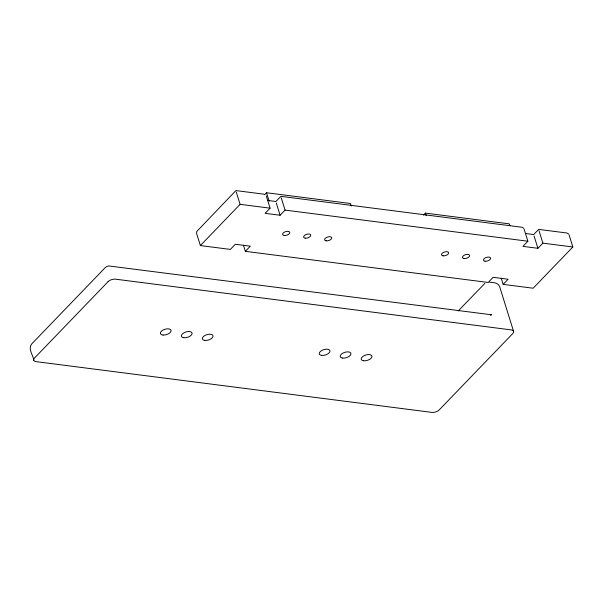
<?xml version="1.0" encoding="UTF-8"?>
<svg xmlns="http://www.w3.org/2000/svg" width="603" height="603" viewBox="0 0 603 603"><rect width="100%" height="100%" fill="white"/><g stroke="black" fill="none" stroke-linecap="round" stroke-linejoin="round"><path stroke-width="0.9" d="M264.114 194.196L235.894 190.578L196.744 231.514L196.555 233.271L200.384 245.572L240.1 204.334L270.084 208.171L266.255 195.877M264.604 194.739L266.526 192.741L350.464 203.505L351.255 206.06M270.084 208.171L265.116 213.326L280.101 215.248L285.068 210.093L527.881 241.223L524.052 228.929M243.439 245.187L245.353 251.33L250.32 246.175L235.328 244.26L230.361 249.408L200.384 245.572M423.479 215.105L425.401 213.108L509.339 223.871L509.859 225.545M458.167 310.997L484.88 283.38M527.881 241.223L522.922 246.378L537.906 248.3L542.873 243.145L572.85 246.989L569.021 234.695M501.244 278.232L503.158 284.382L508.118 279.227L493.133 277.305L488.166 282.46L245.353 251.33M572.85 246.989L533.135 288.226L503.158 284.382M491.415 314.721L490.443 315.052L491.415 314.766L108.811 265.953L106.754 266.496L105.005 267.845L31.529 344.132C27.73 349.084 33.316 355.25 33.783 360.338M267.521 200.422L275.895 201.5L280.862 196.344L521.919 227.248L523.638 228.19M525.326 233.474L533.7 234.544L538.66 229.396L566.888 233.007L568.606 233.956M489.463 282.212C493.043 282.543 498.251 282.423 499.653 286.651L513.53 331.213M539.044 230.851L542.873 243.145M534.077 236.007L537.906 248.3M425.401 213.108L426.2 215.67M281.239 197.799L285.068 210.093M276.272 202.955L280.101 215.248M266.526 192.741L269.134 201.123M236.27 192.04L240.1 204.334M108.05 281.691L34.575 357.978A5.585 2.796 -17.3 0 0 36.097 361.649L431.793 412.377A5.585 2.796 -17.3 0 0 439.27 409.859L512.746 333.572A5.585 2.796 -17.3 0 0 511.223 329.901L115.527 279.174A5.585 2.796 -17.3 0 0 108.05 281.691M464.069 258.521A3.724 1.869 -17.3 0 0 469.647 255.762A3.724 1.869 -17.3 0 0 464.453 255.099A3.724 1.869 -17.3 0 0 464.069 258.521M443.092 255.83A3.724 1.869 -17.3 0 0 448.662 253.072A3.724 1.869 -17.3 0 0 443.469 252.408A3.724 1.869 -17.3 0 0 443.092 255.83M485.053 261.212A3.724 1.869 -17.3 0 0 490.631 258.453A3.724 1.869 -17.3 0 0 485.438 257.79A3.724 1.869 -17.3 0 0 485.053 261.212M326.178 240.846A3.724 1.869 -17.3 0 0 331.756 238.087A3.724 1.869 -17.3 0 0 326.562 237.424A3.724 1.869 -17.3 0 0 326.178 240.846M305.193 238.155A3.724 1.869 -17.3 0 0 310.771 235.396A3.724 1.869 -17.3 0 0 305.578 234.733A3.724 1.869 -17.3 0 0 305.193 238.155M284.209 235.464A3.724 1.869 -17.3 0 0 289.787 232.705A3.724 1.869 -17.3 0 0 284.593 232.042A3.724 1.869 -17.3 0 0 284.209 235.464M163.059 335.064A5.585 2.796 -17.3 0 0 171.131 330.7A5.585 2.796 -17.3 0 0 163.029 330.06A5.585 2.796 -17.3 0 0 163.059 335.064M183.749 337.725A5.585 2.796 -17.3 0 0 192.108 333.587A5.585 2.796 -17.3 0 0 184.322 332.585A5.585 2.796 -17.3 0 0 183.749 337.725M363.609 360.782A5.585 2.796 -17.3 0 0 371.976 356.644A5.585 2.796 -17.3 0 0 364.182 355.642A5.585 2.796 -17.3 0 0 363.609 360.782M342.625 358.092A5.585 2.796 -17.3 0 0 350.991 353.953A5.585 2.796 -17.3 0 0 343.197 352.951A5.585 2.796 -17.3 0 0 342.625 358.092M321.64 355.401A5.585 2.796 -17.3 0 0 330.007 351.263A5.585 2.796 -17.3 0 0 322.213 350.26A5.585 2.796 -17.3 0 0 321.64 355.401M204.734 340.416A5.585 2.796 -17.3 0 0 213.093 336.278A5.585 2.796 -17.3 0 0 205.306 335.276A5.585 2.796 -17.3 0 0 204.734 340.416"/></g></svg>
